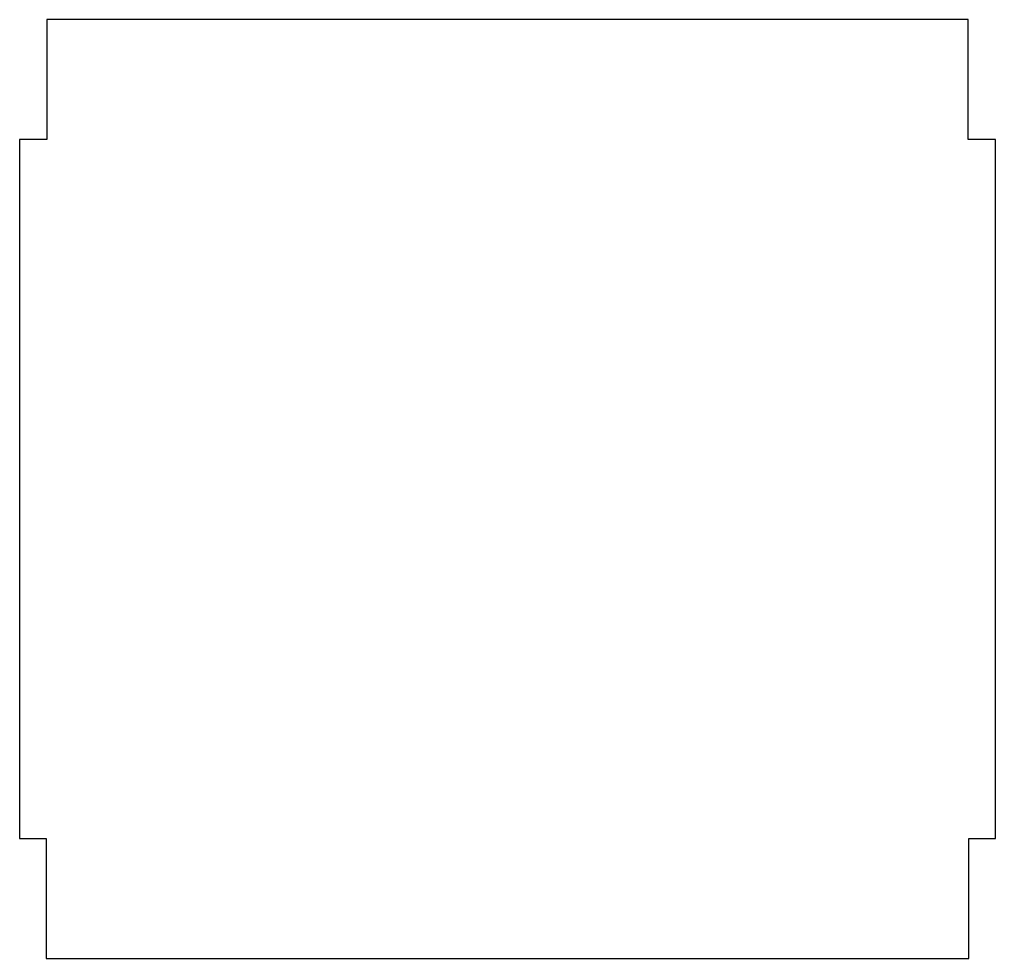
# Model space of a CAD drawing. Header units: millimetres. Extents: x -285 to 285, y 2 to 550.
import ezdxf

# ---------------------------------------------------------------- set-up
doc = ezdxf.new("R2010")
doc.units = ezdxf.units.MM
doc.layers.get('0').update_dxf_attribs({"linetype": 'CONTINUOUS'})

msp = doc.modelspace()

# ---------------------------------------------------------------- linework, layer by layer
msp.add_lwpolyline([(-269.24, 72), (-269.24, 2), (269.44, 2), (269.44, 72), (285.01, 72), (285.01, 480), (269.04, 480), (269.04, 550), (-268.84, 550), (-268.84, 480), (-284.76, 480), (-284.76, 72)], close=True)
msp.add_lwpolyline([(-269.24, 72), (-269.24, 2), (269.44, 2), (269.44, 72), (285.01, 72), (285.01, 480), (269.04, 480), (269.04, 550), (-268.84, 550), (-268.84, 480), (-284.76, 480), (-284.76, 72)], close=True)

doc.saveas('drawing.dxf')
